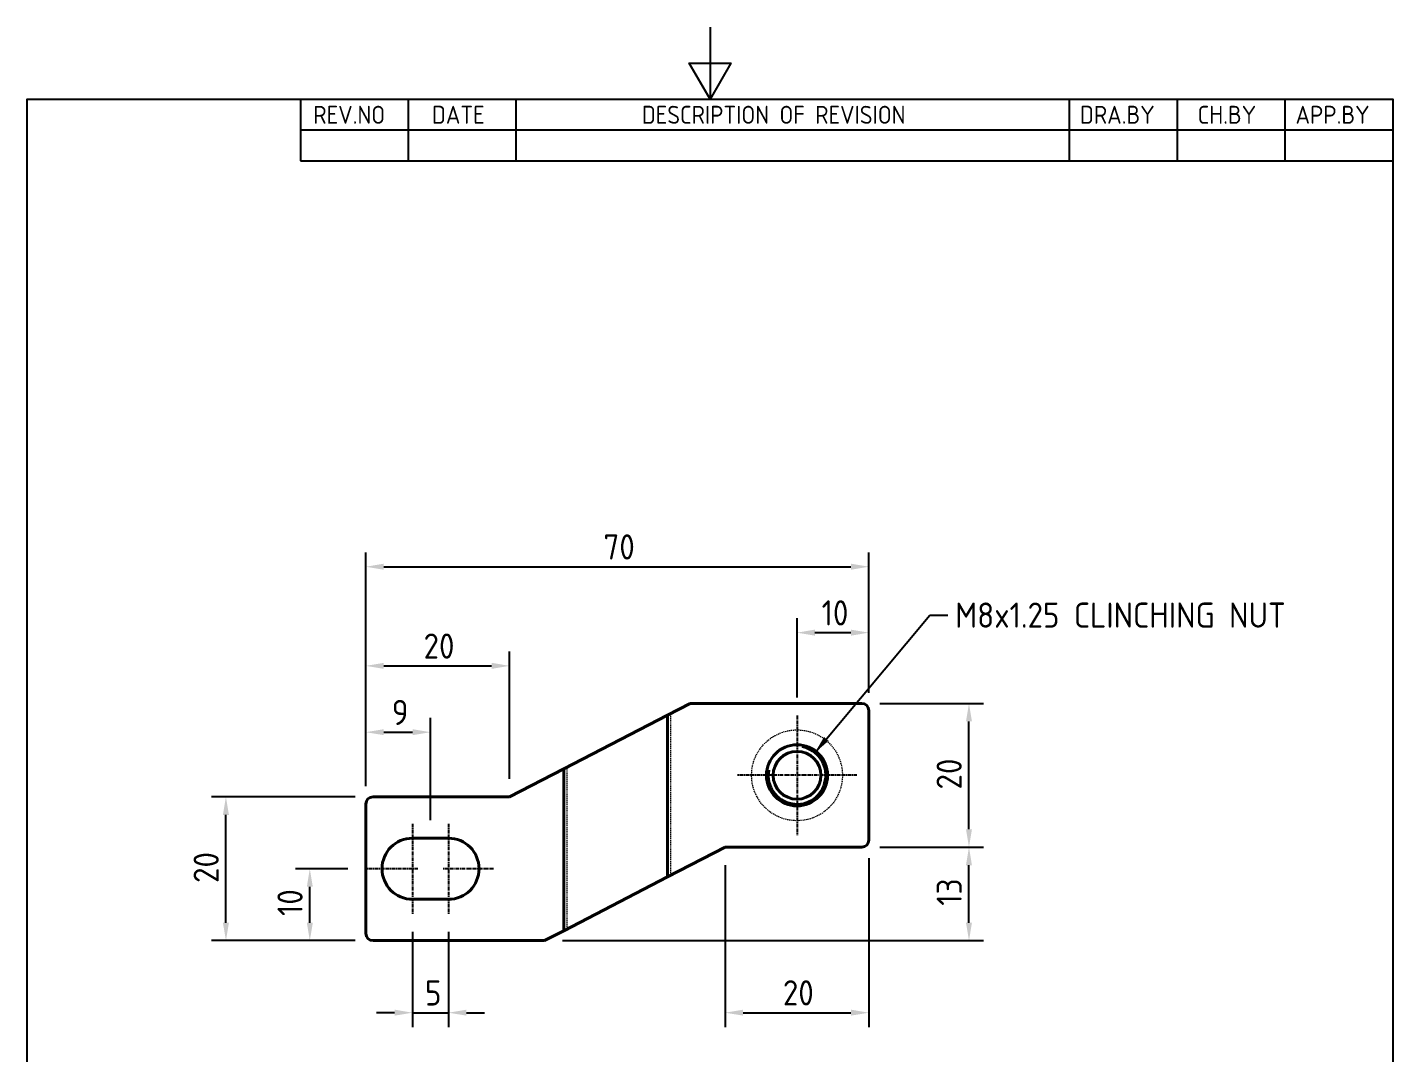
# Model space of a CAD drawing. Header units: millimetres. Extents: x 0 to 210, y 0 to 297.
# Drawn here: x 10 to 200, y 154.4 to 297 of the extents above; entities that cross this region are included whole.
import ezdxf

# ---------------------------------------------------------------- set-up
doc = ezdxf.new("R2010")
doc.units = ezdxf.units.MM
doc.linetypes.add('CHAIN', pattern=[0.7087, 0.4724, -0.0591, 0.1181, -0.0591])
doc.linetypes.add('DASHED', pattern=[0.2067, 0.1654, -0.0413])
doc.layers.get('0').update_dxf_attribs({"color": 3, "lineweight": 25, "true_color": 0x00ff00})
for name, color, linetype, lineweight, true_color in [('가려진 것(ISO)', 2, 'DASHED', 18, 0xffff00), ('가시적인 것(ISO)', 3, 'Continuous', 40, 0x00ff00), ('가시적인 좁은 것(ISO)', 3, 'Continuous', 35, 0x00ff00), ('기호(ISO)', 5, 'Continuous', 25, 0x0000ff), ('중심 표식(ISO)', 1, 'Continuous', 25, 0xff0000), ('치수(ISO)', 2, 'Continuous', 25, 0xffff00)]:
    doc.layers.add(name, color=color, linetype=linetype, lineweight=lineweight, true_color=true_color)
doc.layers.add('경계(ISO)', color=7, linetype='Continuous', lineweight=25)
doc.styles.add('ISO ProportionalPSTEK', font='isocp.shx')
doc.styles.add('치수 텍스트_PSTEK_POSCO', font='isocp.shx')
doc.dimstyles.new('치수_PSTEK_POSCO', dxfattribs={"dimtxt": 3.5, "dimasz": 2.5, "dimexe": 2, "dimexo": 2.5, "dimgap": 1, "dimtad": 1, "dimrnd": 1e-08, "dimdsep": 46, "dimtxsty": '치수 텍스트_PSTEK_POSCO', "dimcen": 0.09, "dimdle": 10, "dimclrd": 7, "dimclre": 7, "dimclrt": 2, "dimadec": 1, "dimazin": 2, "dimtfac": 1, "dimtmove": 0, "dimatfit": 3, "dimfxl": 1, "dimtolj": 1, "dimlwd": -1, "dimlwe": -1, "dimarcsym": 0})
doc.dimstyles.new('치수_PSTEK_POSCO$7', dxfattribs={"dimtxt": 3.5, "dimasz": 2.5, "dimexe": 2, "dimexo": 2.5, "dimgap": 1, "dimtad": 1, "dimrnd": 1e-08, "dimdsep": 46, "dimtxsty": '치수 텍스트_PSTEK_POSCO', "dimcen": 0.09, "dimdle": 10, "dimclrd": 7, "dimclre": 7, "dimclrt": 2, "dimadec": 1, "dimazin": 2, "dimtfac": 1, "dimtmove": 0, "dimatfit": 3, "dimfxl": 1, "dimtolj": 1, "dimlwd": -1, "dimlwe": -1, "dimarcsym": 0})

# ---------------------------------------------------------------- blocks, each defined once
blk = doc.blocks.new('경계 Default Border')
at = {"layer": '경계(ISO)', "flags": 128}
for points in [[(105, 297), (105, 287), (102.11, 292), (107.89, 292), (105, 287)], [(10, 10), (10, 287), (200, 287), (200, 10), (10, 10)]]:
    blk.add_lwpolyline(points, dxfattribs=at)
blk = doc.blocks.new('리비전 내역')
at = {"layer": '기호(ISO)'}
for p, q in [((48, 287), (200, 287)), ((48, 287), (48, 282.72)), ((63, 287), (63, 282.72)), ((78, 287), (78, 282.72)), ((155, 287), (155, 282.72)), ((170, 287), (170, 282.72)), ((185, 287), (185, 282.72)), ((200, 287), (200, 282.72)), ((48, 282.72), (200, 282.72)), ((48, 282.72), (48, 278.44)), ((63, 282.72), (63, 278.44)), ((78, 282.72), (78, 278.44)), ((155, 282.72), (155, 278.44)), ((170, 282.72), (170, 278.44)), ((185, 282.72), (185, 278.44)), ((200, 282.72), (200, 278.44)), ((48, 278.44), (200, 278.44))]:
    blk.add_line(p, q, dxfattribs=at)
at = {"layer": '기호(ISO)', "color": 2, "true_color": 0xffff00, "char_height": 2.5, "attachment_point": 7, "style": 'ISO ProportionalPSTEK'}
for s, insert in [('REV.NO', (49.79, 283.58)), ('DATE', (66.31, 283.58)), ('DESCRIPTION OF REVISION', (95.51, 283.58)), ('DRA.BY', (156.48, 283.58)), ('CH.BY', (172.86, 283.58)), ('APP.BY', (186.48, 283.58))]:
    blk.add_mtext(s, dxfattribs=dict(at, insert=insert))
blk = doc.blocks.new('*D26')
at = {"layer": 'Defpoints', "color": 0, "transparency": 16777216}
for p in [(49.31, 179.94), (57.11, 179.94), (58.11, 169.94)]:
    blk.add_point(p, dxfattribs=at)
at = {"layer": '치수(ISO)', "color": 7, "transparency": 16777216}
for p, q in [((54.61, 179.94), (47.31, 179.94)), ((49.31, 172.44), (49.31, 177.44)), ((55.61, 169.94), (47.31, 169.94))]:
    blk.add_line(p, q, dxfattribs=at)
for points in [[(48.9, 177.44), (49.73, 177.44), (49.31, 179.94)], [(48.9, 172.44), (49.73, 172.44), (49.31, 169.94)]]:
    blk.add_solid(points, dxfattribs=at)
at = {"layer": '치수(ISO)', "color": 2, "transparency": 16777216, "insert": (46.56, 173.37), "char_height": 3.5, "attachment_point": 4, "rotation": 90, "style": '치수 텍스트_PSTEK_POSCO'}
blk.add_mtext('\\A1;10', dxfattribs=at)
blk = doc.blocks.new('*D27')
at = {"layer": 'Defpoints', "color": 0, "transparency": 16777216}
for p in [(37.64, 189.94), (58.11, 189.94), (58.11, 169.94)]:
    blk.add_point(p, dxfattribs=at)
at = {"layer": '치수(ISO)', "color": 7, "transparency": 16777216}
for p, q in [((55.61, 189.94), (35.64, 189.94)), ((37.64, 172.44), (37.64, 187.44)), ((55.61, 169.94), (35.64, 169.94))]:
    blk.add_line(p, q, dxfattribs=at)
for points in [[(37.22, 187.44), (38.06, 187.44), (37.64, 189.94)], [(37.22, 172.44), (38.06, 172.44), (37.64, 169.94)]]:
    blk.add_solid(points, dxfattribs=at)
at = {"layer": '치수(ISO)', "color": 2, "transparency": 16777216, "insert": (34.89, 177.97), "char_height": 3.5, "attachment_point": 4, "rotation": 90, "style": '치수 텍스트_PSTEK_POSCO'}
blk.add_mtext('\\A1;20', dxfattribs=at)
blk = doc.blocks.new('*D28')
at = {"layer": 'Defpoints', "color": 0, "transparency": 16777216}
for p in [(66.11, 198.94), (57.11, 188.94), (66.11, 184.19)]:
    blk.add_point(p, dxfattribs=at)
at = {"layer": '치수(ISO)', "color": 7, "transparency": 16777216}
for p, q in [((57.11, 191.44), (57.11, 200.94)), ((66.11, 186.69), (66.11, 200.94)), ((59.61, 198.94), (63.61, 198.94))]:
    blk.add_line(p, q, dxfattribs=at)
for points in [[(59.61, 199.36), (59.61, 198.53), (57.11, 198.94)], [(63.61, 199.36), (63.61, 198.53), (66.11, 198.94)]]:
    blk.add_solid(points, dxfattribs=at)
at = {"layer": '치수(ISO)', "color": 2, "transparency": 16777216, "insert": (60.72, 201.69), "char_height": 3.5, "attachment_point": 4, "style": '치수 텍스트_PSTEK_POSCO'}
blk.add_mtext('\\A1;9', dxfattribs=at)
blk = doc.blocks.new('*D29')
at = {"layer": 'Defpoints', "color": 0, "transparency": 16777216}
for p in [(63.61, 173.69), (68.61, 173.69), (68.61, 159.92)]:
    blk.add_point(p, dxfattribs=at)
at = {"layer": '치수(ISO)', "color": 7, "transparency": 16777216}
for p, q in [((63.61, 171.19), (63.61, 157.92)), ((68.61, 171.19), (68.61, 157.92)), ((61.11, 159.92), (58.61, 159.92)), ((63.61, 159.92), (68.61, 159.92)), ((71.11, 159.92), (73.61, 159.92))]:
    blk.add_line(p, q, dxfattribs=at)
for points in [[(61.11, 160.34), (61.11, 159.51), (63.61, 159.92)], [(71.11, 160.34), (71.11, 159.51), (68.61, 159.92)]]:
    blk.add_solid(points, dxfattribs=at)
at = {"layer": '치수(ISO)', "color": 2, "transparency": 16777216, "insert": (65.34, 162.67), "char_height": 3.5, "attachment_point": 4, "style": '치수 텍스트_PSTEK_POSCO'}
blk.add_mtext('\\A1;5', dxfattribs=at)
blk = doc.blocks.new('*D30')
at = {"layer": 'Defpoints', "color": 0, "transparency": 16777216}
for p in [(126.11, 182.94), (141.04, 182.94), (81.97, 169.94)]:
    blk.add_point(p, dxfattribs=at)
at = {"layer": '치수(ISO)', "color": 7, "transparency": 16777216}
for p, q in [((128.61, 182.94), (143.04, 182.94)), ((141.04, 172.44), (141.04, 180.44)), ((84.47, 169.94), (143.04, 169.94))]:
    blk.add_line(p, q, dxfattribs=at)
for points in [[(140.62, 180.44), (141.45, 180.44), (141.04, 182.94)], [(140.62, 172.44), (141.45, 172.44), (141.04, 169.94)]]:
    blk.add_solid(points, dxfattribs=at)
at = {"layer": '치수(ISO)', "color": 2, "transparency": 16777216, "insert": (138.29, 174.8), "char_height": 3.5, "attachment_point": 4, "rotation": 90, "style": '치수 텍스트_PSTEK_POSCO'}
blk.add_mtext('\\A1;13', dxfattribs=at)
blk = doc.blocks.new('*D31')
at = {"layer": 'Defpoints', "color": 0, "transparency": 16777216}
for p in [(126.11, 202.94), (141.04, 202.94), (126.11, 182.94)]:
    blk.add_point(p, dxfattribs=at)
at = {"layer": '치수(ISO)', "color": 7, "transparency": 16777216}
for p, q in [((128.61, 202.94), (143.04, 202.94)), ((141.04, 185.44), (141.04, 200.44)), ((128.61, 182.94), (143.04, 182.94))]:
    blk.add_line(p, q, dxfattribs=at)
for points in [[(140.62, 200.44), (141.45, 200.44), (141.04, 202.94)], [(140.62, 185.44), (141.45, 185.44), (141.04, 182.94)]]:
    blk.add_solid(points, dxfattribs=at)
at = {"layer": '치수(ISO)', "color": 2, "transparency": 16777216, "insert": (138.28, 190.97), "char_height": 3.5, "attachment_point": 4, "rotation": 90, "style": '치수 텍스트_PSTEK_POSCO'}
blk.add_mtext('\\A1;20', dxfattribs=at)
blk = doc.blocks.new('*D32')
at = {"layer": 'Defpoints', "color": 0, "transparency": 16777216}
for p in [(127.11, 212.79), (127.11, 201.94), (117.11, 201.27)]:
    blk.add_point(p, dxfattribs=at)
at = {"layer": '치수(ISO)', "color": 7, "transparency": 16777216}
for p, q in [((117.11, 203.77), (117.11, 214.79)), ((127.11, 204.44), (127.11, 214.79)), ((119.61, 212.79), (124.61, 212.79))]:
    blk.add_line(p, q, dxfattribs=at)
for points in [[(119.61, 213.21), (119.61, 212.37), (117.11, 212.79)], [(124.61, 213.21), (124.61, 212.37), (127.11, 212.79)]]:
    blk.add_solid(points, dxfattribs=at)
at = {"layer": '치수(ISO)', "color": 2, "transparency": 16777216, "insert": (120.53, 215.54), "char_height": 3.5, "attachment_point": 4, "style": '치수 텍스트_PSTEK_POSCO'}
blk.add_mtext('\\A1;10', dxfattribs=at)
blk = doc.blocks.new('*D33')
at = {"layer": 'Defpoints', "color": 0, "transparency": 16777216}
for p in [(127.11, 221.96), (127.11, 201.94), (57.11, 188.94)]:
    blk.add_point(p, dxfattribs=at)
at = {"layer": '치수(ISO)', "color": 7, "transparency": 16777216}
for p, q in [((57.11, 191.44), (57.11, 223.96)), ((127.11, 204.44), (127.11, 223.96)), ((59.61, 221.96), (124.61, 221.96))]:
    blk.add_line(p, q, dxfattribs=at)
for points in [[(59.61, 222.38), (59.61, 221.54), (57.11, 221.96)], [(124.61, 222.38), (124.61, 221.54), (127.11, 221.96)]]:
    blk.add_solid(points, dxfattribs=at)
at = {"layer": '치수(ISO)', "color": 2, "transparency": 16777216, "insert": (90.18, 224.71), "char_height": 3.5, "attachment_point": 4, "style": '치수 텍스트_PSTEK_POSCO'}
blk.add_mtext('\\A1;70', dxfattribs=at)
blk = doc.blocks.new('*D35')
at = {"layer": 'Defpoints', "color": 0, "transparency": 16777216}
for p in [(77.11, 208.17), (57.11, 188.94), (77.11, 189.94)]:
    blk.add_point(p, dxfattribs=at)
at = {"layer": '치수(ISO)', "color": 7, "transparency": 16777216}
for p, q in [((57.11, 191.44), (57.11, 210.17)), ((77.11, 192.44), (77.11, 210.17)), ((59.61, 208.17), (74.61, 208.17))]:
    blk.add_line(p, q, dxfattribs=at)
for points in [[(59.61, 208.59), (59.61, 207.75), (57.11, 208.17)], [(74.61, 208.59), (74.61, 207.75), (77.11, 208.17)]]:
    blk.add_solid(points, dxfattribs=at)
at = {"layer": '치수(ISO)', "color": 2, "transparency": 16777216, "insert": (65.14, 210.92), "char_height": 3.5, "attachment_point": 4, "style": '치수 텍스트_PSTEK_POSCO'}
blk.add_mtext('\\A1;20', dxfattribs=at)
blk = doc.blocks.new('*D36')
at = {"layer": 'Defpoints', "color": 0, "transparency": 16777216}
for p in [(107.11, 182.94), (127.11, 183.94), (127.11, 159.92)]:
    blk.add_point(p, dxfattribs=at)
at = {"layer": '치수(ISO)', "color": 7, "transparency": 16777216}
for p, q in [((127.11, 181.44), (127.11, 157.92)), ((107.11, 180.44), (107.11, 157.92)), ((109.61, 159.92), (124.61, 159.92))]:
    blk.add_line(p, q, dxfattribs=at)
for points in [[(109.61, 160.34), (109.61, 159.51), (107.11, 159.92)], [(124.61, 160.34), (124.61, 159.51), (127.11, 159.92)]]:
    blk.add_solid(points, dxfattribs=at)
at = {"layer": '치수(ISO)', "color": 2, "transparency": 16777216, "insert": (115.14, 162.68), "char_height": 3.5, "attachment_point": 4, "style": '치수 텍스트_PSTEK_POSCO'}
blk.add_mtext('\\A1;20', dxfattribs=at)

msp = doc.modelspace()

# ---------------------------------------------------------------- linework, layer by layer
at = {"layer": '가려진 것(ISO)'}
for p, q in [((99.566, 179.042), (99.566, 201.559)), ((85.108, 171.564), (85.108, 194.081))]:
    msp.add_line(p, q, dxfattribs=at)
msp.add_circle((117.108, 192.943), 6.325, dxfattribs=at)
at = {"layer": '가시적인 것(ISO)'}
for p, q in [((99.108, 201.322), (102.242, 202.943)), ((126.108, 202.943), (102.242, 202.943)), ((127.108, 183.943), (127.108, 201.943)), ((84.649, 193.843), (99.108, 201.322)), ((99.108, 178.805), (99.108, 201.322)), ((77.108, 189.943), (84.649, 193.843)), ((84.649, 171.326), (84.649, 193.843)), ((57.108, 170.943), (57.108, 188.943)), ((58.108, 189.943), (77.108, 189.943)), ((68.608, 184.193), (63.608, 184.193)), ((107.108, 182.943), (99.108, 178.805)), ((126.108, 182.943), (107.108, 182.943)), ((99.108, 178.805), (84.649, 171.326)), ((63.608, 175.693), (68.608, 175.693)), ((84.649, 171.326), (81.974, 169.943)), ((81.974, 169.943), (58.108, 169.943))]:
    msp.add_line(p, q, dxfattribs=at)
for radius in [4.25, 3.324]:
    msp.add_circle((117.108, 192.943), radius, dxfattribs=at)
for centre, radius, start, end in [((126.108, 201.943), 1, 0, 90), ((58.108, 188.943), 1, 90, 180), ((63.608, 179.943), 4.25, 90, 270), ((68.608, 179.943), 4.25, 270, 90), ((126.108, 183.943), 1, 270, 0), ((58.108, 170.943), 1, 180, 270)]:
    msp.add_arc(centre, radius, start, end, dxfattribs=at)
at = {"layer": '가시적인 좁은 것(ISO)'}
msp.add_arc((117.108, 192.943), 4, 170, 80, dxfattribs=at)
at = {"layer": '중심 표식(ISO)', "linetype": 'CHAIN'}
for p, q in [((117.108, 201.268), (117.108, 184.618)), ((125.433, 192.943), (108.783, 192.943)), ((63.608, 186.193), (63.608, 173.693)), ((68.608, 186.193), (68.608, 173.693)), ((64.358, 179.943), (57.358, 179.943)), ((74.858, 179.943), (67.858, 179.943))]:
    msp.add_line(p, q, dxfattribs=at)

# ---------------------------------------------------------------- block references
msp.add_blockref('경계 Default Border', (0, 0))
at = {"layer": '기호(ISO)'}
msp.add_blockref('리비전 내역', (0, 0), dxfattribs=at)

# ---------------------------------------------------------------- texts
at = {"layer": '기호(ISO)', "color": 2, "true_color": 0xffff00, "insert": (139.11, 215.228), "char_height": 3.5, "width": 53.42948, "attachment_point": 4, "line_spacing_factor": 0.6125, "style": '치수 텍스트_PSTEK_POSCO'}
msp.add_mtext('{M8x1.25 CLINCHING NUT}', dxfattribs=at)

# ---------------------------------------------------------------- dimensions: what is measured, and where the dimension line sits
at = {"layer": '치수(ISO)', "color": 7}
for base, p1, p2, picture, middle in [((127.108, 221.961), (57.108, 188.943), (127.108, 201.943), '*D33', (92.108, 221.961)), ((77.108, 208.171), (57.108, 188.943), (77.108, 189.943), '*D35', (67.108, 208.171)), ((66.108, 198.943), (57.108, 188.943), (66.108, 184.193), '*D28', (61.608, 198.943)), ((127.108, 159.925), (107.108, 182.943), (127.108, 183.943), '*D36', (117.108, 159.925))]:
    dim = msp.add_linear_dim(base=base, p1=p1, p2=p2, dimstyle='치수_PSTEK_POSCO', override={"dimdec": 2, "dimtp": 0, "dimtm": 0, "dimtdec": 2, "dimtofl": 0, "dimatfit": 1}, dxfattribs=at)
    dim.commit()
    dim.dimension.update_dxf_attribs({"geometry": picture, "text_midpoint": middle, "dimtype": 160})
for base, p1, p2, angle, override, picture, middle in [((127.108, 212.789), (117.108, 201.268), (127.108, 201.943), 180, {"dimdec": 2, "dimtp": 0, "dimtm": 0, "dimtdec": 2, "dimtofl": 0, "dimatfit": 1}, '*D32', (122.108, 212.789)), ((141.035, 202.943), (126.108, 182.943), (126.108, 202.943), 90, {"dimdec": 2, "dimtp": 0, "dimtm": 0, "dimtdec": 2, "dimtofl": 0, "dimatfit": 1}, '*D31', (141.035, 192.943)), ((37.641, 189.943), (58.108, 169.943), (58.108, 189.943), 90, {"dimdec": 2, "dimtp": 0, "dimtm": 0, "dimtdec": 2, "dimtofl": 0, "dimatfit": 1}, '*D27', (37.641, 179.943)), ((141.035, 182.943), (81.974, 169.943), (126.108, 182.943), 90, {"dimdec": 2, "dimtp": 0, "dimtm": 0, "dimtdec": 2, "dimtofl": 0, "dimatfit": 1}, '*D30', (141.035, 176.443)), ((49.314, 179.943), (58.108, 169.943), (57.108, 179.943), 90, {"dimdec": 2, "dimtp": 0, "dimtm": 0, "dimtdec": 2, "dimtofl": 0, "dimatfit": 1}, '*D26', (49.314, 174.943)), ((68.608, 159.925), (63.608, 173.693), (68.608, 173.693), 180, {"dimdec": 2, "dimtp": 0, "dimtm": 0, "dimtdec": 2, "dimtofl": 1, "dimatfit": 1}, '*D29', (66.108, 159.925))]:
    dim = msp.add_linear_dim(base=base, p1=p1, p2=p2, angle=angle, dimstyle='치수_PSTEK_POSCO', override=override, dxfattribs=at)
    dim.commit()
    dim.dimension.update_dxf_attribs({"geometry": picture, "text_midpoint": middle, "dimtype": 160})

# ---------------------------------------------------------------- leaders
at = {"layer": '기호(ISO)', "color": 7, "annotation_type": 0, "has_hookline": 1, "hookline_direction": 0, "text_width": 46.55}
msp.add_leader([(119.582, 196.086), (135.61, 215.228), (138.11, 215.228)], dimstyle='치수_PSTEK_POSCO$7', override={"dimtad": 0}, dxfattribs=at)

doc.saveas('drawing.dxf')
